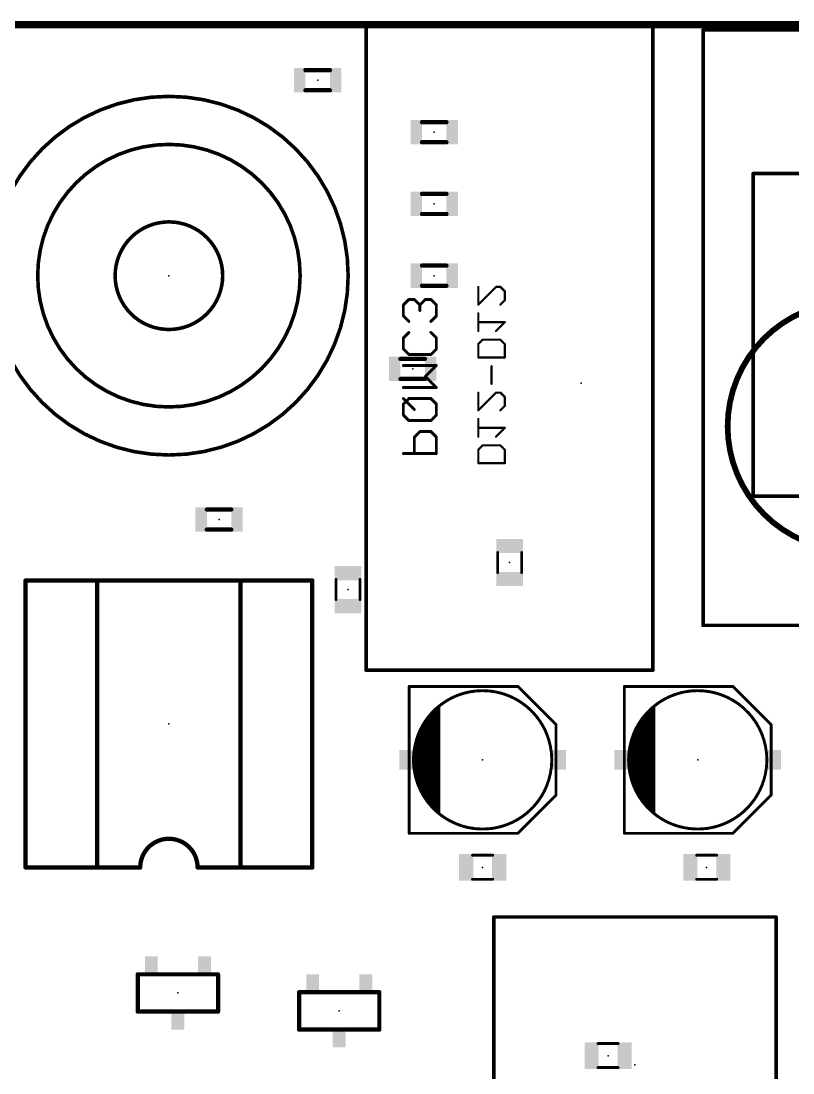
# Model space of a CAD drawing. Extents: x -0.2 to 4.76, y 0.34 to 5.06.
# Drawn here: x 0.744 to 1.82, y 3.589 to 5.055 of the extents above; entities that cross this region are included whole.
import ezdxf

# ---------------------------------------------------------------- set-up
doc = ezdxf.new("R2010")
doc.units = 0
for name, color, linetype in [('21', 253, 'CONTINUOUS'), ('22', 253, 'CONTINUOUS'), ('23', 7, 'CONTINUOUS'), ('24', 7, 'CONTINUOUS'), ('46', 140, 'CONTINUOUS'), ('51', 253, 'CONTINUOUS'), ('52', 253, 'CONTINUOUS')]:
    doc.layers.add(name, color=color, linetype=linetype)

# ---------------------------------------------------------------- blocks, each defined once
blk = doc.blocks.new('RECT')
blk.add_solid([(-0.5, -0.5), (0.5, -0.5), (-0.5, 0.5), (0.5, 0.5)])

msp = doc.modelspace()

# ---------------------------------------------------------------- linework, layer by layer
at = {"layer": '21'}
for points, const_width in [([(3.035, 5.0425), (1.695, 5.0425)], 0.005), ([(1.695, 5.0425), (1.695, 4.2125)], 0.005), ([(2.945, 4.8425), (1.765, 4.8425)], 0.005), ([(1.765, 4.8425), (1.765, 4.3925)], 0.005), ([(1.765, 4.3925), (2.945, 4.3925)], 0.005), ([(1.695, 4.2125), (3.035, 4.2125)], 0.005), ([(1.40315, 3.6), (1.40315, 3.805906)], 0.005), ([(1.40315, 3.805906), (1.79685, 3.805906)], 0.005), ([(1.79685, 3.805906), (1.79685, 3.6)], 0.005), ([(0.9065, 3.674), (0.9065, 3.706)], 0.006), ([(1.0185, 3.706), (1.0185, 3.674)], 0.006), ([(1.1315, 3.649), (1.1315, 3.681)], 0.006), ([(1.2435, 3.681), (1.2435, 3.649)], 0.006), ([(0.9285, 3.674), (0.9065, 3.674)], 0.006), ([(1.0185, 3.674), (0.9965, 3.674)], 0.006), ([(1.1535, 3.649), (1.1315, 3.649)], 0.006), ([(1.2435, 3.649), (1.2215, 3.649)], 0.006), ([(1.40315, 3.356299), (1.40315, 3.6)], 0.005), ([(1.79685, 3.6), (1.79685, 3.356299)], 0.005)]:
    msp.add_lwpolyline(points, dxfattribs=dict(at, const_width=const_width))
for points, const_width in [([(1.695, 5.04375, 1), (1.695, 5.04125)], 0.0025), ([(1.69625, 5.0425, 1), (1.69375, 5.0425)], 0.0025), ([(0.95, 4.45, 1), (0.95, 4.95, 1), (0.95, 4.45)], 0.005), ([(0.95, 4.517, 1), (0.95, 4.883, 1), (0.95, 4.517)], 0.005), ([(1.765, 4.84375, 1), (1.765, 4.84125)], 0.0025), ([(1.76625, 4.8425, 1), (1.76375, 4.8425)], 0.0025), ([(0.95, 4.625, 1), (0.95, 4.775, 1), (0.95, 4.625)], 0.005), ([(1.765, 4.39375, 1), (1.765, 4.39125)], 0.0025), ([(1.76375, 4.3925, 1), (1.76625, 4.3925)], 0.0025), ([(1.695, 4.21375, 1), (1.695, 4.21125)], 0.0025), ([(1.69375, 4.2125, 1), (1.69625, 4.2125)], 0.0025), ([(1.4044, 3.805906, 1), (1.4019, 3.805906)], 0.0025), ([(1.40315, 3.807156, 1), (1.40315, 3.804656)], 0.0025), ([(1.7981, 3.805906, 1), (1.7956, 3.805906)], 0.0025), ([(1.79685, 3.804656, 1), (1.79685, 3.807156)], 0.0025), ([(0.908, 3.706, 1), (0.905, 3.706)], 0.003), ([(1.02, 3.706, 1), (1.017, 3.706)], 0.003), ([(1.133, 3.681, 1), (1.13, 3.681)], 0.003), ([(1.245, 3.681, 1), (1.242, 3.681)], 0.003), ([(0.9065, 3.6755, 1), (0.9065, 3.6725)], 0.003), ([(0.905, 3.674, 1), (0.908, 3.674)], 0.003), ([(0.9285, 3.6725, 1), (0.9285, 3.6755)], 0.003), ([(0.9965, 3.6755, 1), (0.9965, 3.6725)], 0.003), ([(1.017, 3.674, 1), (1.02, 3.674)], 0.003), ([(1.0185, 3.6725, 1), (1.0185, 3.6755)], 0.003), ([(1.1315, 3.6505, 1), (1.1315, 3.6475)], 0.003), ([(1.1535, 3.6475, 1), (1.1535, 3.6505)], 0.003), ([(1.2215, 3.6505, 1), (1.2215, 3.6475)], 0.003), ([(1.2435, 3.6475, 1), (1.2435, 3.6505)], 0.003), ([(1.13, 3.649, 1), (1.133, 3.649)], 0.003), ([(1.242, 3.649, 1), (1.245, 3.649)], 0.003), ([(1.4044, 3.6, 1), (1.4019, 3.6)], 0.0025), ([(1.4019, 3.6, 1), (1.4044, 3.6)], 0.0025), ([(1.7981, 3.6, 1), (1.7956, 3.6)], 0.0025), ([(1.7956, 3.6, 1), (1.7981, 3.6)], 0.0025)]:
    msp.add_lwpolyline(points, format="xyb", dxfattribs=dict(at, const_width=const_width))
at = {"layer": '22'}
for points, const_width in [([(1.625, 5.05), (1.225, 5.05)], 0.005), ([(1.225, 5.05), (1.225, 4.15)], 0.005), ([(1.625, 4.15), (1.625, 5.05)], 0.005), ([(1.3815, 4.684356), (1.3815, 4.659668)], 0.003), ([(1.3815, 4.659668), (1.406188, 4.684356)], 0.003), ([(1.406188, 4.684356), (1.41236, 4.684356)], 0.003), ([(1.41236, 4.684356), (1.418532, 4.678184)], 0.003), ([(1.418532, 4.678184), (1.418532, 4.66584)], 0.003), ([(1.284673, 4.66685), (1.277, 4.659177)], 0.004), ([(1.292346, 4.66685), (1.284673, 4.66685)], 0.004), ([(1.30002, 4.659177), (1.292346, 4.66685)], 0.004), ([(1.307693, 4.66685), (1.30002, 4.659177)], 0.004), ([(1.315366, 4.66685), (1.307693, 4.66685)], 0.004), ([(1.323039, 4.659177), (1.315366, 4.66685)], 0.004), ([(1.418532, 4.66584), (1.41236, 4.659668)], 0.003), ([(1.277, 4.659177), (1.277, 4.64383)], 0.004), ([(1.30002, 4.659177), (1.30002, 4.651503)], 0.004), ([(1.323039, 4.64383), (1.323039, 4.659177)], 0.004), ([(1.3815, 4.622837), (1.3815, 4.647525)], 0.003), ([(1.277, 4.64383), (1.284673, 4.636157)], 0.004), ([(1.315366, 4.636157), (1.323039, 4.64383)], 0.004), ([(1.418532, 4.635181), (1.3815, 4.635181)], 0.003), ([(1.406188, 4.622837), (1.418532, 4.635181)], 0.003), ([(1.277, 4.613137), (1.284673, 4.620811)], 0.004), ([(1.315366, 4.620811), (1.323039, 4.613137)], 0.004), ([(1.277, 4.597791), (1.277, 4.613137)], 0.004), ([(1.323039, 4.613137), (1.323039, 4.597791)], 0.004), ([(1.3815, 4.604521), (1.387672, 4.610693)], 0.003), ([(1.3815, 4.586006), (1.3815, 4.604521)], 0.003), ([(1.387672, 4.610693), (1.41236, 4.610693)], 0.003), ([(1.41236, 4.610693), (1.418532, 4.604521)], 0.003), ([(1.418532, 4.604521), (1.418532, 4.586006)], 0.003), ([(1.284673, 4.590118), (1.277, 4.597791)], 0.004), ([(1.315366, 4.590118), (1.284673, 4.590118)], 0.004), ([(1.323039, 4.597791), (1.315366, 4.590118)], 0.004), ([(1.323039, 4.574771), (1.277, 4.574771)], 0.004), ([(1.307693, 4.559425), (1.323039, 4.574771)], 0.004), ([(1.418532, 4.586006), (1.3815, 4.586006)], 0.003), ([(1.323039, 4.544078), (1.307693, 4.559425)], 0.004), ([(1.400016, 4.549174), (1.400016, 4.573862)], 0.003), ([(1.277, 4.544078), (1.323039, 4.544078)], 0.004), ([(1.3815, 4.53703), (1.3815, 4.512343)], 0.003), ([(1.3815, 4.512343), (1.406188, 4.53703)], 0.003), ([(1.406188, 4.53703), (1.41236, 4.53703)], 0.003), ([(1.41236, 4.53703), (1.418532, 4.530858)], 0.003), ([(1.418532, 4.530858), (1.418532, 4.518515)], 0.003), ([(1.284673, 4.528732), (1.277, 4.521059)], 0.004), ([(1.292346, 4.513386), (1.277, 4.528732)], 0.004), ([(1.277, 4.521059), (1.277, 4.505712)], 0.004), ([(1.315366, 4.528732), (1.284673, 4.528732)], 0.004), ([(1.323039, 4.521059), (1.315366, 4.528732)], 0.004), ([(1.323039, 4.505712), (1.323039, 4.521059)], 0.004), ([(1.418532, 4.518515), (1.41236, 4.512343)], 0.003), ([(1.277, 4.505712), (1.284673, 4.498039)], 0.004), ([(1.315366, 4.498039), (1.323039, 4.505712)], 0.004), ([(1.284673, 4.498039), (1.315366, 4.498039)], 0.004), ([(1.3815, 4.475511), (1.3815, 4.500199)], 0.003), ([(1.418532, 4.487855), (1.3815, 4.487855)], 0.003), ([(1.406188, 4.475511), (1.418532, 4.487855)], 0.003), ([(1.30002, 4.482693), (1.292346, 4.47502)], 0.004), ([(1.292346, 4.47502), (1.292346, 4.452)], 0.004), ([(1.315366, 4.482693), (1.30002, 4.482693)], 0.004), ([(1.323039, 4.47502), (1.315366, 4.482693)], 0.004), ([(1.323039, 4.452), (1.323039, 4.47502)], 0.004), ([(1.3815, 4.457195), (1.387672, 4.463367)], 0.003), ([(1.3815, 4.43868), (1.3815, 4.457195)], 0.003), ([(1.387672, 4.463367), (1.41236, 4.463367)], 0.003), ([(1.41236, 4.463367), (1.418532, 4.457195)], 0.003), ([(1.418532, 4.457195), (1.418532, 4.43868)], 0.003), ([(1.277, 4.452), (1.323039, 4.452)], 0.004), ([(1.418532, 4.43868), (1.3815, 4.43868)], 0.003), ([(0.75, 3.875), (0.75, 4.275)], 0.006), ([(0.85, 4.275), (0.75, 4.275)], 0.006), ([(1.05, 4.275), (0.85, 4.275)], 0.006), ([(0.85, 3.875), (0.85, 4.275)], 0.006), ([(1.15, 4.275), (1.05, 4.275)], 0.006), ([(1.05, 3.875), (1.05, 4.275)], 0.006), ([(1.15, 4.275), (1.15, 3.875)], 0.006), ([(1.225, 4.15), (1.625, 4.15)], 0.005), ([(1.436713, 4.127362), (1.285138, 4.127362)], 0.004), ([(1.285138, 4.127362), (1.285138, 4.062402)], 0.004), ([(1.489862, 4.074213), (1.436713, 4.127362)], 0.004), ([(1.736713, 4.127362), (1.585138, 4.127362)], 0.004), ([(1.585138, 4.127362), (1.585138, 4.062402)], 0.004), ([(1.789862, 4.074213), (1.736713, 4.127362)], 0.004), ([(1.489862, 4.062402), (1.489862, 4.074213)], 0.004), ([(1.789862, 4.062402), (1.789862, 4.074213)], 0.004), ([(1.285138, 3.987598), (1.285138, 3.922638)], 0.004), ([(1.489862, 3.975787), (1.489862, 3.987598)], 0.004), ([(1.585138, 3.987598), (1.585138, 3.922638)], 0.004), ([(1.789862, 3.975787), (1.789862, 3.987598)], 0.004), ([(1.436713, 3.922638), (1.489862, 3.975787)], 0.004), ([(1.736713, 3.922638), (1.789862, 3.975787)], 0.004), ([(1.285138, 3.922638), (1.436713, 3.922638)], 0.004), ([(1.585138, 3.922638), (1.736713, 3.922638)], 0.004), ([(0.75, 3.875), (0.85, 3.875)], 0.006), ([(0.85, 3.875), (0.91, 3.875)], 0.006), ([(1.05, 3.875), (0.99, 3.875)], 0.006), ([(1.15, 3.875), (1.05, 3.875)], 0.006)]:
    msp.add_lwpolyline(points, dxfattribs=dict(at, const_width=const_width))
for points, const_width in [([(1.225, 5.05125, 1), (1.225, 5.04875)], 0.0025), ([(1.22625, 5.05, 1), (1.22375, 5.05)], 0.0025), ([(1.62625, 5.05, 1), (1.62375, 5.05)], 0.0025), ([(1.625, 5.04875, 1), (1.625, 5.05125)], 0.0025), ([(1.38225, 4.684356, 1), (1.38075, 4.684356)], 0.0015), ([(1.406188, 4.685106, 1), (1.406188, 4.683606)], 0.0015), ([(1.406718, 4.683826, 1), (1.405657, 4.684887)], 0.0015), ([(1.41289, 4.684887, 1), (1.411829, 4.683826)], 0.0015), ([(1.41236, 4.683606, 1), (1.41236, 4.685106)], 0.0015), ([(1.419282, 4.678184, 1), (1.417782, 4.678184)], 0.0015), ([(1.418001, 4.677654, 1), (1.419062, 4.678715)], 0.0015), ([(1.284673, 4.66785, 1), (1.284673, 4.66585)], 0.002), ([(1.28538, 4.666143, 1), (1.283966, 4.667557)], 0.002), ([(1.293053, 4.667557, 1), (1.291639, 4.666143)], 0.002), ([(1.292346, 4.66585, 1), (1.292346, 4.66785)], 0.002), ([(1.307693, 4.66785, 1), (1.307693, 4.66585)], 0.002), ([(1.3084, 4.666143, 1), (1.306986, 4.667557)], 0.002), ([(1.316073, 4.667557, 1), (1.314659, 4.666143)], 0.002), ([(1.315366, 4.66585, 1), (1.315366, 4.66785)], 0.002), ([(1.417782, 4.66584, 1), (1.419282, 4.66584)], 0.0015), ([(1.419062, 4.66531, 1), (1.418001, 4.666371)], 0.0015), ([(1.9025, 4.316772, 1), (1.9025, 4.663228, 1), (1.9025, 4.316772)], 0.008), ([(1.278, 4.659177, 1), (1.276, 4.659177)], 0.002), ([(1.276293, 4.659884, 1), (1.277707, 4.658469)], 0.002), ([(1.299312, 4.659884, 1), (1.300727, 4.658469)], 0.002), ([(1.30102, 4.659177, 1), (1.29902, 4.659177)], 0.002), ([(1.29902, 4.651503, 1), (1.30102, 4.651503)], 0.002), ([(1.299312, 4.658469, 1), (1.300727, 4.659884)], 0.002), ([(1.324039, 4.659177, 1), (1.322039, 4.659177)], 0.002), ([(1.322332, 4.658469, 1), (1.323746, 4.659884)], 0.002), ([(1.38097, 4.660199, 1), (1.38203, 4.659138)], 0.0015), ([(1.38075, 4.659668, 1), (1.38225, 4.659668)], 0.0015), ([(1.38225, 4.647525, 1), (1.38075, 4.647525)], 0.0015), ([(1.411829, 4.660199, 1), (1.41289, 4.659138)], 0.0015), ([(1.277707, 4.644537, 1), (1.276293, 4.643123)], 0.002), ([(1.276, 4.64383, 1), (1.278, 4.64383)], 0.002), ([(1.283966, 4.63545, 1), (1.28538, 4.636864)], 0.002), ([(1.314659, 4.636864, 1), (1.316073, 4.63545)], 0.002), ([(1.322039, 4.64383, 1), (1.324039, 4.64383)], 0.002), ([(1.323746, 4.643123, 1), (1.322332, 4.644537)], 0.002), ([(1.3815, 4.635931, 1), (1.3815, 4.634431)], 0.0015), ([(1.419062, 4.634651, 1), (1.418001, 4.635711)], 0.0015), ([(1.418532, 4.634431, 1), (1.418532, 4.635931)], 0.0015), ([(1.28538, 4.620103, 1), (1.283966, 4.621518)], 0.002), ([(1.316073, 4.621518, 1), (1.314659, 4.620103)], 0.002), ([(1.38075, 4.622837, 1), (1.38225, 4.622837)], 0.0015), ([(1.405657, 4.623367, 1), (1.406718, 4.622307)], 0.0015), ([(1.278, 4.613137, 1), (1.276, 4.613137)], 0.002), ([(1.276293, 4.613844, 1), (1.277707, 4.61243)], 0.002), ([(1.324039, 4.613137, 1), (1.322039, 4.613137)], 0.002), ([(1.322332, 4.61243, 1), (1.323746, 4.613844)], 0.002), ([(1.38225, 4.604521, 1), (1.38075, 4.604521)], 0.0015), ([(1.38097, 4.605052, 1), (1.38203, 4.603991)], 0.0015), ([(1.387672, 4.611443, 1), (1.387672, 4.609943)], 0.0015), ([(1.388202, 4.610163, 1), (1.387142, 4.611224)], 0.0015), ([(1.41289, 4.611224, 1), (1.411829, 4.610163)], 0.0015), ([(1.41236, 4.609943, 1), (1.41236, 4.611443)], 0.0015), ([(1.419282, 4.604521, 1), (1.417782, 4.604521)], 0.0015), ([(1.418001, 4.603991, 1), (1.419062, 4.605052)], 0.0015), ([(1.277707, 4.598498, 1), (1.276293, 4.597084)], 0.002), ([(1.276, 4.597791, 1), (1.278, 4.597791)], 0.002), ([(1.284673, 4.591118, 1), (1.284673, 4.589118)], 0.002), ([(1.283966, 4.589411, 1), (1.28538, 4.590825)], 0.002), ([(1.314659, 4.590825, 1), (1.316073, 4.589411)], 0.002), ([(1.315366, 4.589118, 1), (1.315366, 4.591118)], 0.002), ([(1.322039, 4.597791, 1), (1.324039, 4.597791)], 0.002), ([(1.323746, 4.597084, 1), (1.322332, 4.598498)], 0.002), ([(1.277, 4.575771, 1), (1.277, 4.573771)], 0.002), ([(1.323746, 4.574064, 1), (1.322332, 4.575478)], 0.002), ([(1.323039, 4.573771, 1), (1.323039, 4.575771)], 0.002), ([(1.3815, 4.586756, 1), (1.3815, 4.585256)], 0.0015), ([(1.38075, 4.586006, 1), (1.38225, 4.586006)], 0.0015), ([(1.417782, 4.586006, 1), (1.419282, 4.586006)], 0.0015), ([(1.418532, 4.585256, 1), (1.418532, 4.586756)], 0.0015), ([(1.3084, 4.560132, 1), (1.306986, 4.558718)], 0.002), ([(1.306986, 4.560132, 1), (1.3084, 4.558718)], 0.002), ([(1.400766, 4.573862, 1), (1.399266, 4.573862)], 0.0015), ([(1.399266, 4.549174, 1), (1.400766, 4.549174)], 0.0015), ([(1.277, 4.545078, 1), (1.277, 4.543078)], 0.002), ([(1.322332, 4.543371, 1), (1.323746, 4.544786)], 0.002), ([(1.323039, 4.543078, 1), (1.323039, 4.545078)], 0.002), ([(1.38225, 4.53703, 1), (1.38075, 4.53703)], 0.0015), ([(1.406188, 4.53778, 1), (1.406188, 4.53628)], 0.0015), ([(1.406718, 4.5365, 1), (1.405657, 4.537561)], 0.0015), ([(1.41289, 4.537561, 1), (1.411829, 4.5365)], 0.0015), ([(1.41236, 4.53628, 1), (1.41236, 4.53778)], 0.0015), ([(1.419282, 4.530858, 1), (1.417782, 4.530858)], 0.0015), ([(1.418001, 4.530328, 1), (1.419062, 4.531389)], 0.0015), ([(1.277707, 4.529439, 1), (1.276293, 4.528025)], 0.002), ([(1.278, 4.521059, 1), (1.276, 4.521059)], 0.002), ([(1.276293, 4.521766, 1), (1.277707, 4.520352)], 0.002), ([(1.284673, 4.529732, 1), (1.284673, 4.527732)], 0.002), ([(1.28538, 4.528025, 1), (1.283966, 4.529439)], 0.002), ([(1.316073, 4.529439, 1), (1.314659, 4.528025)], 0.002), ([(1.315366, 4.527732, 1), (1.315366, 4.529732)], 0.002), ([(1.324039, 4.521059, 1), (1.322039, 4.521059)], 0.002), ([(1.322332, 4.520352, 1), (1.323746, 4.521766)], 0.002), ([(1.417782, 4.518515, 1), (1.419282, 4.518515)], 0.0015), ([(1.419062, 4.517984, 1), (1.418001, 4.519045)], 0.0015), ([(1.277707, 4.506419, 1), (1.276293, 4.505005)], 0.002), ([(1.276, 4.505712, 1), (1.278, 4.505712)], 0.002), ([(1.291639, 4.512678, 1), (1.293053, 4.514093)], 0.002), ([(1.322039, 4.505712, 1), (1.324039, 4.505712)], 0.002), ([(1.323746, 4.505005, 1), (1.322332, 4.506419)], 0.002), ([(1.38097, 4.512873, 1), (1.38203, 4.511812)], 0.0015), ([(1.38075, 4.512343, 1), (1.38225, 4.512343)], 0.0015), ([(1.411829, 4.512873, 1), (1.41289, 4.511812)], 0.0015), ([(1.284673, 4.499039, 1), (1.284673, 4.497039)], 0.002), ([(1.283966, 4.497332, 1), (1.28538, 4.498746)], 0.002), ([(1.314659, 4.498746, 1), (1.316073, 4.497332)], 0.002), ([(1.315366, 4.497039, 1), (1.315366, 4.499039)], 0.002), ([(1.38225, 4.500199, 1), (1.38075, 4.500199)], 0.0015), ([(1.3815, 4.488605, 1), (1.3815, 4.487105)], 0.0015), ([(1.419062, 4.487325, 1), (1.418001, 4.488385)], 0.0015), ([(1.418532, 4.487105, 1), (1.418532, 4.488605)], 0.0015), ([(1.293346, 4.47502, 1), (1.291346, 4.47502)], 0.002), ([(1.291639, 4.475727, 1), (1.293053, 4.474312)], 0.002), ([(1.30002, 4.483693, 1), (1.30002, 4.481693)], 0.002), ([(1.300727, 4.481986, 1), (1.299312, 4.4834)], 0.002), ([(1.316073, 4.4834, 1), (1.314659, 4.481986)], 0.002), ([(1.315366, 4.481693, 1), (1.315366, 4.483693)], 0.002), ([(1.324039, 4.47502, 1), (1.322039, 4.47502)], 0.002), ([(1.322332, 4.474312, 1), (1.323746, 4.475727)], 0.002), ([(1.38075, 4.475511, 1), (1.38225, 4.475511)], 0.0015), ([(1.405657, 4.476042, 1), (1.406718, 4.474981)], 0.0015), ([(1.38225, 4.457195, 1), (1.38075, 4.457195)], 0.0015), ([(1.38097, 4.457726, 1), (1.38203, 4.456665)], 0.0015), ([(1.387672, 4.464117, 1), (1.387672, 4.462617)], 0.0015), ([(1.388202, 4.462837, 1), (1.387142, 4.463898)], 0.0015), ([(1.41289, 4.463898, 1), (1.411829, 4.462837)], 0.0015), ([(1.41236, 4.462617, 1), (1.41236, 4.464117)], 0.0015), ([(1.419282, 4.457195, 1), (1.417782, 4.457195)], 0.0015), ([(1.418001, 4.456665, 1), (1.419062, 4.457726)], 0.0015), ([(1.277, 4.453, 1), (1.277, 4.451)], 0.002), ([(1.291346, 4.452, 1), (1.293346, 4.452)], 0.002), ([(1.322039, 4.452, 1), (1.324039, 4.452)], 0.002), ([(1.323039, 4.451, 1), (1.323039, 4.453)], 0.002), ([(1.3815, 4.43943, 1), (1.3815, 4.43793)], 0.0015), ([(1.38075, 4.43868, 1), (1.38225, 4.43868)], 0.0015), ([(1.417782, 4.43868, 1), (1.419282, 4.43868)], 0.0015), ([(1.418532, 4.43793, 1), (1.418532, 4.43943)], 0.0015), ([(0.7515, 4.275, 1), (0.7485, 4.275)], 0.003), ([(0.75, 4.2765, 1), (0.75, 4.2735)], 0.003), ([(0.85, 4.2765, 1), (0.85, 4.2735)], 0.003), ([(0.8515, 4.275, 1), (0.8485, 4.275)], 0.003), ([(0.85, 4.2735, 1), (0.85, 4.2765)], 0.003), ([(1.05, 4.2765, 1), (1.05, 4.2735)], 0.003), ([(1.0515, 4.275, 1), (1.0485, 4.275)], 0.003), ([(1.05, 4.2735, 1), (1.05, 4.2765)], 0.003), ([(1.1515, 4.275, 1), (1.1485, 4.275)], 0.003), ([(1.15, 4.2735, 1), (1.15, 4.2765)], 0.003), ([(1.225, 4.15125, 1), (1.225, 4.14875)], 0.0025), ([(1.22375, 4.15, 1), (1.22625, 4.15)], 0.0025), ([(1.62375, 4.15, 1), (1.62625, 4.15)], 0.0025), ([(1.625, 4.14875, 1), (1.625, 4.15125)], 0.0025), ([(1.285138, 4.128362, 1), (1.285138, 4.126362)], 0.002), ([(1.286138, 4.127362, 1), (1.284138, 4.127362)], 0.002), ([(1.478051, 4.058465, 0.696539), (1.296949, 4.058465)], 0.004), ([(1.43742, 4.128069, 1), (1.436005, 4.126655)], 0.002), ([(1.436713, 4.126362, 1), (1.436713, 4.128362)], 0.002), ([(1.585138, 4.128362, 1), (1.585138, 4.126362)], 0.002), ([(1.586138, 4.127362, 1), (1.584138, 4.127362)], 0.002), ([(1.778051, 4.058465, 0.696539), (1.596949, 4.058465)], 0.004), ([(1.73742, 4.128069, 1), (1.736005, 4.126655)], 0.002), ([(1.736713, 4.126362, 1), (1.736713, 4.128362)], 0.002), ([(1.284138, 4.062402, 1), (1.286138, 4.062402)], 0.002), ([(1.490862, 4.074213, 1), (1.488862, 4.074213)], 0.002), ([(1.488862, 4.062402, 1), (1.490862, 4.062402)], 0.002), ([(1.489155, 4.073505, 1), (1.490569, 4.07492)], 0.002), ([(1.584138, 4.062402, 1), (1.586138, 4.062402)], 0.002), ([(1.790862, 4.074213, 1), (1.788862, 4.074213)], 0.002), ([(1.788862, 4.062402, 1), (1.790862, 4.062402)], 0.002), ([(1.789155, 4.073505, 1), (1.790569, 4.07492)], 0.002), ([(1.286138, 3.987598, 1), (1.284138, 3.987598)], 0.002), ([(1.296949, 3.991535, 0.696539), (1.478051, 3.991535)], 0.004), ([(1.490862, 3.987598, 1), (1.488862, 3.987598)], 0.002), ([(1.586138, 3.987598, 1), (1.584138, 3.987598)], 0.002), ([(1.596949, 3.991535, 0.696539), (1.778051, 3.991535)], 0.004), ([(1.790862, 3.987598, 1), (1.788862, 3.987598)], 0.002), ([(1.488862, 3.975787, 1), (1.490862, 3.975787)], 0.002), ([(1.490569, 3.97508, 1), (1.489155, 3.976495)], 0.002), ([(1.788862, 3.975787, 1), (1.790862, 3.975787)], 0.002), ([(1.790569, 3.97508, 1), (1.789155, 3.976495)], 0.002), ([(0.99, 3.875, 1), (0.91, 3.875)], 0.006), ([(1.285138, 3.923638, 1), (1.285138, 3.921638)], 0.002), ([(1.284138, 3.922638, 1), (1.286138, 3.922638)], 0.002), ([(1.436005, 3.923345, 1), (1.43742, 3.921931)], 0.002), ([(1.436713, 3.921638, 1), (1.436713, 3.923638)], 0.002), ([(1.585138, 3.923638, 1), (1.585138, 3.921638)], 0.002), ([(1.584138, 3.922638, 1), (1.586138, 3.922638)], 0.002), ([(1.736005, 3.923345, 1), (1.73742, 3.921931)], 0.002), ([(1.736713, 3.921638, 1), (1.736713, 3.923638)], 0.002), ([(0.75, 3.8765, 1), (0.75, 3.8735)], 0.003), ([(0.7485, 3.875, 1), (0.7515, 3.875)], 0.003), ([(0.85, 3.8765, 1), (0.85, 3.8735)], 0.003), ([(0.8485, 3.875, 1), (0.8515, 3.875)], 0.003), ([(0.85, 3.8735, 1), (0.85, 3.8765)], 0.003), ([(0.9085, 3.875, 1), (0.9115, 3.875)], 0.003), ([(0.91, 3.8735, 1), (0.91, 3.8765)], 0.003), ([(0.99, 3.8765, 1), (0.99, 3.8735)], 0.003), ([(0.9885, 3.875, 1), (0.9915, 3.875)], 0.003), ([(1.05, 3.8765, 1), (1.05, 3.8735)], 0.003), ([(1.0485, 3.875, 1), (1.0515, 3.875)], 0.003), ([(1.05, 3.8735, 1), (1.05, 3.8765)], 0.003), ([(1.1485, 3.875, 1), (1.1515, 3.875)], 0.003), ([(1.15, 3.8735, 1), (1.15, 3.8765)], 0.003)]:
    msp.add_lwpolyline(points, format="xyb", dxfattribs=dict(at, const_width=const_width))
at = {"layer": '23'}
for p in [(1.1575, 4.9725), (1.32, 4.9), (1.32, 4.8), (0.95, 4.7), (1.32, 4.7), (1.29, 4.57), (1.02, 4.36), (1.425, 4.3), (1.2, 4.2625), (1.695, 4.2125), (0.9625, 3.7), (1.1875, 3.675), (1.6, 3.6)]:
    msp.add_point(p, dxfattribs=at)
at = {"layer": '24'}
for p in [(1.525, 4.55), (0.95, 4.075), (1.3875, 4.025), (1.6875, 4.025), (1.3875, 3.875), (1.7, 3.875), (1.5625, 3.6125)]:
    msp.add_point(p, dxfattribs=at)
at = {"layer": '46', "const_width": 0.01}
msp.add_lwpolyline([(0.15, 5.05), (4.4, 5.05)], dxfattribs=at)
at = {"layer": '51'}
for points, const_width in [([(1.174508, 4.986516), (1.140492, 4.986516)], 0.006), ([(1.140492, 4.958484), (1.174508, 4.958484)], 0.006), ([(1.337008, 4.914016), (1.302992, 4.914016)], 0.006), ([(1.302992, 4.885984), (1.337008, 4.885984)], 0.006), ([(1.337008, 4.814016), (1.302992, 4.814016)], 0.006), ([(1.302992, 4.785984), (1.337008, 4.785984)], 0.006), ([(1.337008, 4.714016), (1.302992, 4.714016)], 0.006), ([(1.302992, 4.685984), (1.337008, 4.685984)], 0.006), ([(1.307008, 4.584016), (1.272992, 4.584016)], 0.006), ([(1.272992, 4.555984), (1.307008, 4.555984)], 0.006), ([(1.037008, 4.374016), (1.002992, 4.374016)], 0.006), ([(1.002992, 4.345984), (1.037008, 4.345984)], 0.006), ([(1.408504, 4.314016), (1.408504, 4.285984)], 0.004), ([(1.442008, 4.314016), (1.442008, 4.285984)], 0.004), ([(1.182992, 4.248484), (1.182992, 4.276516)], 0.004), ([(1.216496, 4.248484), (1.216496, 4.276516)], 0.004), ([(0.9065, 3.674), (0.9065, 3.726)], 0.006), ([(0.9065, 3.726), (1.0185, 3.726)], 0.006), ([(1.0185, 3.726), (1.0185, 3.674)], 0.006), ([(1.1315, 3.649), (1.1315, 3.701)], 0.006), ([(1.1315, 3.701), (1.2435, 3.701)], 0.006), ([(1.2435, 3.701), (1.2435, 3.649)], 0.006), ([(1.0185, 3.674), (0.9065, 3.674)], 0.006), ([(1.2435, 3.649), (1.1315, 3.649)], 0.006)]:
    msp.add_lwpolyline(points, dxfattribs=dict(at, const_width=const_width))
for points, const_width in [([(1.140492, 4.988016, 1), (1.140492, 4.985016)], 0.003), ([(1.174508, 4.985016, 1), (1.174508, 4.988016)], 0.003), ([(1.140492, 4.959984, 1), (1.140492, 4.956984)], 0.003), ([(1.174508, 4.956984, 1), (1.174508, 4.959984)], 0.003), ([(1.302992, 4.915516, 1), (1.302992, 4.912516)], 0.003), ([(1.337008, 4.912516, 1), (1.337008, 4.915516)], 0.003), ([(1.302992, 4.887484, 1), (1.302992, 4.884484)], 0.003), ([(1.337008, 4.884484, 1), (1.337008, 4.887484)], 0.003), ([(1.302992, 4.815516, 1), (1.302992, 4.812516)], 0.003), ([(1.337008, 4.812516, 1), (1.337008, 4.815516)], 0.003), ([(1.302992, 4.787484, 1), (1.302992, 4.784484)], 0.003), ([(1.337008, 4.784484, 1), (1.337008, 4.787484)], 0.003), ([(1.302992, 4.715516, 1), (1.302992, 4.712516)], 0.003), ([(1.337008, 4.712516, 1), (1.337008, 4.715516)], 0.003), ([(1.302992, 4.687484, 1), (1.302992, 4.684484)], 0.003), ([(1.337008, 4.684484, 1), (1.337008, 4.687484)], 0.003), ([(1.272992, 4.585516, 1), (1.272992, 4.582516)], 0.003), ([(1.307008, 4.582516, 1), (1.307008, 4.585516)], 0.003), ([(1.272992, 4.557484, 1), (1.272992, 4.554484)], 0.003), ([(1.307008, 4.554484, 1), (1.307008, 4.557484)], 0.003), ([(1.002992, 4.375516, 1), (1.002992, 4.372516)], 0.003), ([(1.037008, 4.372516, 1), (1.037008, 4.375516)], 0.003), ([(1.002992, 4.347484, 1), (1.002992, 4.344484)], 0.003), ([(1.037008, 4.344484, 1), (1.037008, 4.347484)], 0.003), ([(1.409504, 4.314016, 1), (1.407504, 4.314016)], 0.002), ([(1.443008, 4.314016, 1), (1.441008, 4.314016)], 0.002), ([(1.407504, 4.285984, 1), (1.409504, 4.285984)], 0.002), ([(1.441008, 4.285984, 1), (1.443008, 4.285984)], 0.002), ([(1.183992, 4.276516, 1), (1.181992, 4.276516)], 0.002), ([(1.217496, 4.276516, 1), (1.215496, 4.276516)], 0.002), ([(1.181992, 4.248484, 1), (1.183992, 4.248484)], 0.002), ([(1.215496, 4.248484, 1), (1.217496, 4.248484)], 0.002), ([(0.908, 3.726, 1), (0.905, 3.726)], 0.003), ([(0.9065, 3.7275, 1), (0.9065, 3.7245)], 0.003), ([(1.02, 3.726, 1), (1.017, 3.726)], 0.003), ([(1.0185, 3.7245, 1), (1.0185, 3.7275)], 0.003), ([(1.133, 3.701, 1), (1.13, 3.701)], 0.003), ([(1.1315, 3.7025, 1), (1.1315, 3.6995)], 0.003), ([(1.245, 3.701, 1), (1.242, 3.701)], 0.003), ([(1.2435, 3.6995, 1), (1.2435, 3.7025)], 0.003), ([(0.9065, 3.6755, 1), (0.9065, 3.6725)], 0.003), ([(0.905, 3.674, 1), (0.908, 3.674)], 0.003), ([(1.017, 3.674, 1), (1.02, 3.674)], 0.003), ([(1.0185, 3.6725, 1), (1.0185, 3.6755)], 0.003), ([(1.1315, 3.6505, 1), (1.1315, 3.6475)], 0.003), ([(1.2435, 3.6475, 1), (1.2435, 3.6505)], 0.003), ([(1.13, 3.649, 1), (1.133, 3.649)], 0.003), ([(1.242, 3.649, 1), (1.245, 3.649)], 0.003)]:
    msp.add_lwpolyline(points, format="xyb", dxfattribs=dict(at, const_width=const_width))
at = {"layer": '52', "const_width": 0.004}
for points in [[(1.436713, 4.127362), (1.285138, 4.127362)], [(1.285138, 4.127362), (1.285138, 3.922638)], [(1.489862, 4.074213), (1.436713, 4.127362)], [(1.736713, 4.127362), (1.585138, 4.127362)], [(1.585138, 4.127362), (1.585138, 3.922638)], [(1.789862, 4.074213), (1.736713, 4.127362)], [(1.310728, 4.07815), (1.324508, 4.095866)], [(1.322279, 4.093), (1.324508, 4.093)], [(1.324508, 4.095866), (1.324508, 3.954134)], [(1.326476, 3.952165), (1.326476, 4.097835)], [(1.610728, 4.07815), (1.624508, 4.095866)], [(1.622279, 4.093), (1.624508, 4.093)], [(1.624508, 4.095866), (1.624508, 3.954134)], [(1.626476, 3.952165), (1.626476, 4.097835)], [(1.298917, 4.054528), (1.310728, 4.07815)], [(1.310154, 4.077), (1.324508, 4.077)], [(1.312945, 4.081), (1.324508, 4.081)], [(1.316056, 4.085), (1.324508, 4.085)], [(1.319167, 4.089), (1.324508, 4.089)], [(1.598917, 4.054528), (1.610728, 4.07815)], [(1.610154, 4.077), (1.624508, 4.077)], [(1.612945, 4.081), (1.624508, 4.081)], [(1.616056, 4.085), (1.624508, 4.085)], [(1.619167, 4.089), (1.624508, 4.089)], [(1.302154, 4.061), (1.324508, 4.061)], [(1.304154, 4.065), (1.324508, 4.065)], [(1.306154, 4.069), (1.324508, 4.069)], [(1.308154, 4.073), (1.324508, 4.073)], [(1.489862, 3.975787), (1.489862, 4.074213)], [(1.602154, 4.061), (1.624508, 4.061)], [(1.604154, 4.065), (1.624508, 4.065)], [(1.606154, 4.069), (1.624508, 4.069)], [(1.608154, 4.073), (1.624508, 4.073)], [(1.789862, 3.975787), (1.789862, 4.074213)], [(1.291043, 4.023031), (1.298917, 4.054528)], [(1.297535, 4.049), (1.324508, 4.049)], [(1.298535, 4.053), (1.324508, 4.053)], [(1.300154, 4.057), (1.324508, 4.057)], [(1.591043, 4.023031), (1.598917, 4.054528)], [(1.597535, 4.049), (1.624508, 4.049)], [(1.598535, 4.053), (1.624508, 4.053)], [(1.600154, 4.057), (1.624508, 4.057)], [(1.293535, 4.033), (1.324508, 4.033)], [(1.294535, 4.037), (1.324508, 4.037)], [(1.295535, 4.041), (1.324508, 4.041)], [(1.296535, 4.045), (1.324508, 4.045)], [(1.593535, 4.033), (1.624508, 4.033)], [(1.594535, 4.037), (1.624508, 4.037)], [(1.595535, 4.041), (1.624508, 4.041)], [(1.596535, 4.045), (1.624508, 4.045)], [(1.298917, 3.995472), (1.291043, 4.023031)], [(1.291535, 4.025), (1.324508, 4.025)], [(1.291624, 4.021), (1.324508, 4.021)], [(1.292535, 4.029), (1.324508, 4.029)], [(1.292767, 4.017), (1.324508, 4.017)], [(1.598917, 3.995472), (1.591043, 4.023031)], [(1.591535, 4.025), (1.624508, 4.025)], [(1.591624, 4.021), (1.624508, 4.021)], [(1.592535, 4.029), (1.624508, 4.029)], [(1.592767, 4.017), (1.624508, 4.017)], [(1.293909, 4.013), (1.324508, 4.013)], [(1.295052, 4.009), (1.324508, 4.009)], [(1.296195, 4.005), (1.324508, 4.005)], [(1.593909, 4.013), (1.624508, 4.013)], [(1.595052, 4.009), (1.624508, 4.009)], [(1.596195, 4.005), (1.624508, 4.005)], [(1.297338, 4.001), (1.324508, 4.001)], [(1.298481, 3.997), (1.324508, 3.997)], [(1.30876, 3.97185), (1.298917, 3.995472)], [(1.299948, 3.993), (1.324508, 3.993)], [(1.301614, 3.989), (1.324508, 3.989)], [(1.597338, 4.001), (1.624508, 4.001)], [(1.598481, 3.997), (1.624508, 3.997)], [(1.60876, 3.97185), (1.598917, 3.995472)], [(1.599948, 3.993), (1.624508, 3.993)], [(1.601614, 3.989), (1.624508, 3.989)], [(1.303281, 3.985), (1.324508, 3.985)], [(1.304948, 3.981), (1.324508, 3.981)], [(1.306614, 3.977), (1.324508, 3.977)], [(1.308281, 3.973), (1.324508, 3.973)], [(1.436713, 3.922638), (1.489862, 3.975787)], [(1.603281, 3.985), (1.624508, 3.985)], [(1.604948, 3.981), (1.624508, 3.981)], [(1.606614, 3.977), (1.624508, 3.977)], [(1.608281, 3.973), (1.624508, 3.973)], [(1.736713, 3.922638), (1.789862, 3.975787)], [(1.324508, 3.954134), (1.30876, 3.97185)], [(1.311294, 3.969), (1.324508, 3.969)], [(1.314849, 3.965), (1.324508, 3.965)], [(1.318405, 3.961), (1.324508, 3.961)], [(1.624508, 3.954134), (1.60876, 3.97185)], [(1.611294, 3.969), (1.624508, 3.969)], [(1.614849, 3.965), (1.624508, 3.965)], [(1.618405, 3.961), (1.624508, 3.961)], [(1.32196, 3.957), (1.324508, 3.957)], [(1.62196, 3.957), (1.624508, 3.957)], [(1.285138, 3.922638), (1.436713, 3.922638)], [(1.585138, 3.922638), (1.736713, 3.922638)], [(1.401516, 3.892008), (1.373484, 3.892008)], [(1.714016, 3.892008), (1.685984, 3.892008)], [(1.401516, 3.858504), (1.373484, 3.858504)], [(1.714016, 3.858504), (1.685984, 3.858504)], [(1.576516, 3.629508), (1.548484, 3.629508)], [(1.576516, 3.596004), (1.548484, 3.596004)]]:
    msp.add_lwpolyline(points, dxfattribs=at)
at = {"layer": '52'}
for points, const_width in [([(1.285138, 4.128362, 1), (1.285138, 4.126362)], 0.002), ([(1.286138, 4.127362, 1), (1.284138, 4.127362)], 0.002), ([(1.3875, 3.928543, 1), (1.3875, 4.121457, 1), (1.3875, 3.928543)], 0.004), ([(1.43742, 4.128069, 1), (1.436005, 4.126655)], 0.002), ([(1.436713, 4.126362, 1), (1.436713, 4.128362)], 0.002), ([(1.585138, 4.128362, 1), (1.585138, 4.126362)], 0.002), ([(1.586138, 4.127362, 1), (1.584138, 4.127362)], 0.002), ([(1.6875, 3.928543, 1), (1.6875, 4.121457, 1), (1.6875, 3.928543)], 0.004), ([(1.73742, 4.128069, 1), (1.736005, 4.126655)], 0.002), ([(1.736713, 4.126362, 1), (1.736713, 4.128362)], 0.002), ([(1.322279, 4.094, 1), (1.322279, 4.092)], 0.002), ([(1.325508, 4.095866, 1), (1.323508, 4.095866)], 0.002), ([(1.325297, 4.095252, 1), (1.323719, 4.09648)], 0.002), ([(1.324508, 4.092, 1), (1.324508, 4.094)], 0.002), ([(1.327476, 4.097835, 1), (1.325476, 4.097835)], 0.002), ([(1.622279, 4.094, 1), (1.622279, 4.092)], 0.002), ([(1.625508, 4.095866, 1), (1.623508, 4.095866)], 0.002), ([(1.625297, 4.095252, 1), (1.623719, 4.09648)], 0.002), ([(1.624508, 4.092, 1), (1.624508, 4.094)], 0.002), ([(1.627476, 4.097835, 1), (1.625476, 4.097835)], 0.002), ([(1.310154, 4.078, 1), (1.310154, 4.076)], 0.002), ([(1.309939, 4.078764, 1), (1.311518, 4.077536)], 0.002), ([(1.311623, 4.077702, 1), (1.309834, 4.078597)], 0.002), ([(1.312945, 4.082, 1), (1.312945, 4.08)], 0.002), ([(1.316056, 4.086, 1), (1.316056, 4.084)], 0.002), ([(1.319167, 4.09, 1), (1.319167, 4.088)], 0.002), ([(1.324508, 4.088, 1), (1.324508, 4.09)], 0.002), ([(1.324508, 4.084, 1), (1.324508, 4.086)], 0.002), ([(1.324508, 4.08, 1), (1.324508, 4.082)], 0.002), ([(1.324508, 4.076, 1), (1.324508, 4.078)], 0.002), ([(1.610154, 4.078, 1), (1.610154, 4.076)], 0.002), ([(1.609939, 4.078764, 1), (1.611518, 4.077536)], 0.002), ([(1.611623, 4.077702, 1), (1.609834, 4.078597)], 0.002), ([(1.612945, 4.082, 1), (1.612945, 4.08)], 0.002), ([(1.616056, 4.086, 1), (1.616056, 4.084)], 0.002), ([(1.619167, 4.09, 1), (1.619167, 4.088)], 0.002), ([(1.624508, 4.088, 1), (1.624508, 4.09)], 0.002), ([(1.624508, 4.084, 1), (1.624508, 4.086)], 0.002), ([(1.624508, 4.08, 1), (1.624508, 4.082)], 0.002), ([(1.624508, 4.076, 1), (1.624508, 4.078)], 0.002), ([(1.302154, 4.062, 1), (1.302154, 4.06)], 0.002), ([(1.304154, 4.066, 1), (1.304154, 4.064)], 0.002), ([(1.306154, 4.07, 1), (1.306154, 4.068)], 0.002), ([(1.308154, 4.074, 1), (1.308154, 4.072)], 0.002), ([(1.324508, 4.072, 1), (1.324508, 4.074)], 0.002), ([(1.324508, 4.068, 1), (1.324508, 4.07)], 0.002), ([(1.324508, 4.064, 1), (1.324508, 4.066)], 0.002), ([(1.324508, 4.06, 1), (1.324508, 4.062)], 0.002), ([(1.490862, 4.074213, 1), (1.488862, 4.074213)], 0.002), ([(1.489155, 4.073505, 1), (1.490569, 4.07492)], 0.002), ([(1.602154, 4.062, 1), (1.602154, 4.06)], 0.002), ([(1.604154, 4.066, 1), (1.604154, 4.064)], 0.002), ([(1.606154, 4.07, 1), (1.606154, 4.068)], 0.002), ([(1.608154, 4.074, 1), (1.608154, 4.072)], 0.002), ([(1.624508, 4.072, 1), (1.624508, 4.074)], 0.002), ([(1.624508, 4.068, 1), (1.624508, 4.07)], 0.002), ([(1.624508, 4.064, 1), (1.624508, 4.066)], 0.002), ([(1.624508, 4.06, 1), (1.624508, 4.062)], 0.002), ([(1.790862, 4.074213, 1), (1.788862, 4.074213)], 0.002), ([(1.789155, 4.073505, 1), (1.790569, 4.07492)], 0.002), ([(1.297535, 4.05, 1), (1.297535, 4.048)], 0.002), ([(1.298535, 4.054, 1), (1.298535, 4.052)], 0.002), ([(1.298023, 4.054975, 1), (1.299812, 4.05408)], 0.002), ([(1.299887, 4.054285, 1), (1.297947, 4.05477)], 0.002), ([(1.300154, 4.058, 1), (1.300154, 4.056)], 0.002), ([(1.324508, 4.056, 1), (1.324508, 4.058)], 0.002), ([(1.324508, 4.052, 1), (1.324508, 4.054)], 0.002), ([(1.324508, 4.048, 1), (1.324508, 4.05)], 0.002), ([(1.597535, 4.05, 1), (1.597535, 4.048)], 0.002), ([(1.598535, 4.054, 1), (1.598535, 4.052)], 0.002), ([(1.598023, 4.054975, 1), (1.599812, 4.05408)], 0.002), ([(1.599887, 4.054285, 1), (1.597947, 4.05477)], 0.002), ([(1.600154, 4.058, 1), (1.600154, 4.056)], 0.002), ([(1.624508, 4.056, 1), (1.624508, 4.058)], 0.002), ([(1.624508, 4.052, 1), (1.624508, 4.054)], 0.002), ([(1.624508, 4.048, 1), (1.624508, 4.05)], 0.002), ([(1.293535, 4.034, 1), (1.293535, 4.032)], 0.002), ([(1.294535, 4.038, 1), (1.294535, 4.036)], 0.002), ([(1.295535, 4.042, 1), (1.295535, 4.04)], 0.002), ([(1.296535, 4.046, 1), (1.296535, 4.044)], 0.002), ([(1.324508, 4.044, 1), (1.324508, 4.046)], 0.002), ([(1.324508, 4.04, 1), (1.324508, 4.042)], 0.002), ([(1.324508, 4.036, 1), (1.324508, 4.038)], 0.002), ([(1.324508, 4.032, 1), (1.324508, 4.034)], 0.002), ([(1.593535, 4.034, 1), (1.593535, 4.032)], 0.002), ([(1.594535, 4.038, 1), (1.594535, 4.036)], 0.002), ([(1.595535, 4.042, 1), (1.595535, 4.04)], 0.002), ([(1.596535, 4.046, 1), (1.596535, 4.044)], 0.002), ([(1.624508, 4.044, 1), (1.624508, 4.046)], 0.002), ([(1.624508, 4.04, 1), (1.624508, 4.042)], 0.002), ([(1.624508, 4.036, 1), (1.624508, 4.038)], 0.002), ([(1.624508, 4.032, 1), (1.624508, 4.034)], 0.002), ([(1.290073, 4.023274, 1), (1.292013, 4.022789)], 0.002), ([(1.292005, 4.023306, 1), (1.290082, 4.022757)], 0.002), ([(1.291535, 4.026, 1), (1.291535, 4.024)], 0.002), ([(1.291624, 4.022, 1), (1.291624, 4.02)], 0.002), ([(1.292535, 4.03, 1), (1.292535, 4.028)], 0.002), ([(1.292767, 4.018, 1), (1.292767, 4.016)], 0.002), ([(1.324508, 4.028, 1), (1.324508, 4.03)], 0.002), ([(1.324508, 4.024, 1), (1.324508, 4.026)], 0.002), ([(1.324508, 4.02, 1), (1.324508, 4.022)], 0.002), ([(1.324508, 4.016, 1), (1.324508, 4.018)], 0.002), ([(1.590073, 4.023274, 1), (1.592013, 4.022789)], 0.002), ([(1.592005, 4.023306, 1), (1.590082, 4.022757)], 0.002), ([(1.591535, 4.026, 1), (1.591535, 4.024)], 0.002), ([(1.591624, 4.022, 1), (1.591624, 4.02)], 0.002), ([(1.592535, 4.03, 1), (1.592535, 4.028)], 0.002), ([(1.592767, 4.018, 1), (1.592767, 4.016)], 0.002), ([(1.624508, 4.028, 1), (1.624508, 4.03)], 0.002), ([(1.624508, 4.024, 1), (1.624508, 4.026)], 0.002), ([(1.624508, 4.02, 1), (1.624508, 4.022)], 0.002), ([(1.624508, 4.016, 1), (1.624508, 4.018)], 0.002), ([(1.293909, 4.014, 1), (1.293909, 4.012)], 0.002), ([(1.295052, 4.01, 1), (1.295052, 4.008)], 0.002), ([(1.296195, 4.006, 1), (1.296195, 4.004)], 0.002), ([(1.324508, 4.012, 1), (1.324508, 4.014)], 0.002), ([(1.324508, 4.008, 1), (1.324508, 4.01)], 0.002), ([(1.324508, 4.004, 1), (1.324508, 4.006)], 0.002), ([(1.593909, 4.014, 1), (1.593909, 4.012)], 0.002), ([(1.595052, 4.01, 1), (1.595052, 4.008)], 0.002), ([(1.596195, 4.006, 1), (1.596195, 4.004)], 0.002), ([(1.624508, 4.012, 1), (1.624508, 4.014)], 0.002), ([(1.624508, 4.008, 1), (1.624508, 4.01)], 0.002), ([(1.624508, 4.004, 1), (1.624508, 4.006)], 0.002), ([(1.297338, 4.002, 1), (1.297338, 4)], 0.002), ([(1.298481, 3.998, 1), (1.298481, 3.996)], 0.002), ([(1.29984, 3.995857, 1), (1.297994, 3.995088)], 0.002), ([(1.297956, 3.995198, 1), (1.299879, 3.995747)], 0.002), ([(1.299948, 3.994, 1), (1.299948, 3.992)], 0.002), ([(1.301614, 3.99, 1), (1.301614, 3.988)], 0.002), ([(1.324508, 4, 1), (1.324508, 4.002)], 0.002), ([(1.324508, 3.996, 1), (1.324508, 3.998)], 0.002), ([(1.324508, 3.992, 1), (1.324508, 3.994)], 0.002), ([(1.324508, 3.988, 1), (1.324508, 3.99)], 0.002), ([(1.597338, 4.002, 1), (1.597338, 4)], 0.002), ([(1.598481, 3.998, 1), (1.598481, 3.996)], 0.002), ([(1.59984, 3.995857, 1), (1.597994, 3.995088)], 0.002), ([(1.597956, 3.995198, 1), (1.599879, 3.995747)], 0.002), ([(1.599948, 3.994, 1), (1.599948, 3.992)], 0.002), ([(1.601614, 3.99, 1), (1.601614, 3.988)], 0.002), ([(1.624508, 4, 1), (1.624508, 4.002)], 0.002), ([(1.624508, 3.996, 1), (1.624508, 3.998)], 0.002), ([(1.624508, 3.992, 1), (1.624508, 3.994)], 0.002), ([(1.624508, 3.988, 1), (1.624508, 3.99)], 0.002), ([(1.303281, 3.986, 1), (1.303281, 3.984)], 0.002), ([(1.304948, 3.982, 1), (1.304948, 3.98)], 0.002), ([(1.306614, 3.978, 1), (1.306614, 3.976)], 0.002), ([(1.308281, 3.974, 1), (1.308281, 3.972)], 0.002), ([(1.324508, 3.984, 1), (1.324508, 3.986)], 0.002), ([(1.324508, 3.98, 1), (1.324508, 3.982)], 0.002), ([(1.324508, 3.976, 1), (1.324508, 3.978)], 0.002), ([(1.324508, 3.972, 1), (1.324508, 3.974)], 0.002), ([(1.488862, 3.975787, 1), (1.490862, 3.975787)], 0.002), ([(1.490569, 3.97508, 1), (1.489155, 3.976495)], 0.002), ([(1.603281, 3.986, 1), (1.603281, 3.984)], 0.002), ([(1.604948, 3.982, 1), (1.604948, 3.98)], 0.002), ([(1.606614, 3.978, 1), (1.606614, 3.976)], 0.002), ([(1.608281, 3.974, 1), (1.608281, 3.972)], 0.002), ([(1.624508, 3.984, 1), (1.624508, 3.986)], 0.002), ([(1.624508, 3.98, 1), (1.624508, 3.982)], 0.002), ([(1.624508, 3.976, 1), (1.624508, 3.978)], 0.002), ([(1.624508, 3.972, 1), (1.624508, 3.974)], 0.002), ([(1.788862, 3.975787, 1), (1.790862, 3.975787)], 0.002), ([(1.790569, 3.97508, 1), (1.789155, 3.976495)], 0.002), ([(1.309507, 3.972515, 1), (1.308012, 3.971186)], 0.002), ([(1.307837, 3.971466, 1), (1.309683, 3.972235)], 0.002), ([(1.311294, 3.97, 1), (1.311294, 3.968)], 0.002), ([(1.314849, 3.966, 1), (1.314849, 3.964)], 0.002), ([(1.318405, 3.962, 1), (1.318405, 3.96)], 0.002), ([(1.324508, 3.968, 1), (1.324508, 3.97)], 0.002), ([(1.324508, 3.964, 1), (1.324508, 3.966)], 0.002), ([(1.324508, 3.96, 1), (1.324508, 3.962)], 0.002), ([(1.609507, 3.972515, 1), (1.608012, 3.971186)], 0.002), ([(1.607837, 3.971466, 1), (1.609683, 3.972235)], 0.002), ([(1.611294, 3.97, 1), (1.611294, 3.968)], 0.002), ([(1.614849, 3.966, 1), (1.614849, 3.964)], 0.002), ([(1.618405, 3.962, 1), (1.618405, 3.96)], 0.002), ([(1.624508, 3.968, 1), (1.624508, 3.97)], 0.002), ([(1.624508, 3.964, 1), (1.624508, 3.966)], 0.002), ([(1.624508, 3.96, 1), (1.624508, 3.962)], 0.002), ([(1.32196, 3.958, 1), (1.32196, 3.956)], 0.002), ([(1.323508, 3.954134, 1), (1.325508, 3.954134)], 0.002), ([(1.32376, 3.953469, 1), (1.325255, 3.954798)], 0.002), ([(1.324508, 3.956, 1), (1.324508, 3.958)], 0.002), ([(1.325476, 3.952165, 1), (1.327476, 3.952165)], 0.002), ([(1.62196, 3.958, 1), (1.62196, 3.956)], 0.002), ([(1.623508, 3.954134, 1), (1.625508, 3.954134)], 0.002), ([(1.62376, 3.953469, 1), (1.625255, 3.954798)], 0.002), ([(1.624508, 3.956, 1), (1.624508, 3.958)], 0.002), ([(1.625476, 3.952165, 1), (1.627476, 3.952165)], 0.002), ([(1.285138, 3.923638, 1), (1.285138, 3.921638)], 0.002), ([(1.284138, 3.922638, 1), (1.286138, 3.922638)], 0.002), ([(1.436005, 3.923345, 1), (1.43742, 3.921931)], 0.002), ([(1.436713, 3.921638, 1), (1.436713, 3.923638)], 0.002), ([(1.585138, 3.923638, 1), (1.585138, 3.921638)], 0.002), ([(1.584138, 3.922638, 1), (1.586138, 3.922638)], 0.002), ([(1.736005, 3.923345, 1), (1.73742, 3.921931)], 0.002), ([(1.736713, 3.921638, 1), (1.736713, 3.923638)], 0.002), ([(1.373484, 3.893008, 1), (1.373484, 3.891008)], 0.002), ([(1.401516, 3.891008, 1), (1.401516, 3.893008)], 0.002), ([(1.685984, 3.893008, 1), (1.685984, 3.891008)], 0.002), ([(1.714016, 3.891008, 1), (1.714016, 3.893008)], 0.002), ([(1.373484, 3.859504, 1), (1.373484, 3.857504)], 0.002), ([(1.401516, 3.857504, 1), (1.401516, 3.859504)], 0.002), ([(1.685984, 3.859504, 1), (1.685984, 3.857504)], 0.002), ([(1.714016, 3.857504, 1), (1.714016, 3.859504)], 0.002), ([(1.548484, 3.630508, 1), (1.548484, 3.628508)], 0.002), ([(1.576516, 3.628508, 1), (1.576516, 3.630508)], 0.002), ([(1.548484, 3.597004, 1), (1.548484, 3.595004)], 0.002), ([(1.576516, 3.595004, 1), (1.576516, 3.597004)], 0.002)]:
    msp.add_lwpolyline(points, format="xyb", dxfattribs=dict(at, const_width=const_width))

# ---------------------------------------------------------------- block references
at = {"layer": '51', "xscale": 0.016, "yscale": 0.034}
for p in [(1.1325, 4.9725), (1.1825, 4.9725), (1.295, 4.9), (1.345, 4.9), (1.295, 4.8), (1.345, 4.8), (1.295, 4.7), (1.345, 4.7), (1.265, 4.57), (1.315, 4.57), (0.995, 4.36), (1.045, 4.36)]:
    msp.add_blockref('RECT', p, dxfattribs=at)
at = {"layer": '51'}
for p, xscale, yscale, rotation in [((1.425201, 4.323156), 0.019689, 0.037402, 270), ((1.199799, 4.285344), 0.019689, 0.037402, 90), ((1.425201, 4.277156), 0.019689, 0.037402, 270), ((1.199799, 4.239344), 0.019689, 0.037402, 90), ((0.9255, 3.7395), 0.018, 0.023, 180), ((0.9995, 3.7395), 0.018, 0.023, 180), ((1.1505, 3.7145), 0.018, 0.023, 180), ((1.2245, 3.7145), 0.018, 0.023, 180), ((0.9625, 3.6605), 0.018, 0.023, 180), ((1.1875, 3.6355), 0.018, 0.023, 180)]:
    msp.add_blockref('RECT', p, dxfattribs=dict(at, xscale=xscale, yscale=yscale, rotation=rotation))
at = {"layer": '52', "xscale": 0.021654, "yscale": 0.027559}
for p in [(1.282185, 4.025), (1.492815, 4.025), (1.582185, 4.025), (1.792815, 4.025)]:
    msp.add_blockref('RECT', p, dxfattribs=at)
at = {"layer": '52', "xscale": 0.019689, "yscale": 0.037402, "rotation": 180}
for p in [(1.364656, 3.875201), (1.410656, 3.875201), (1.677156, 3.875201), (1.723156, 3.875201), (1.539656, 3.612701), (1.585656, 3.612701)]:
    msp.add_blockref('RECT', p, dxfattribs=at)

doc.saveas('drawing.dxf')
